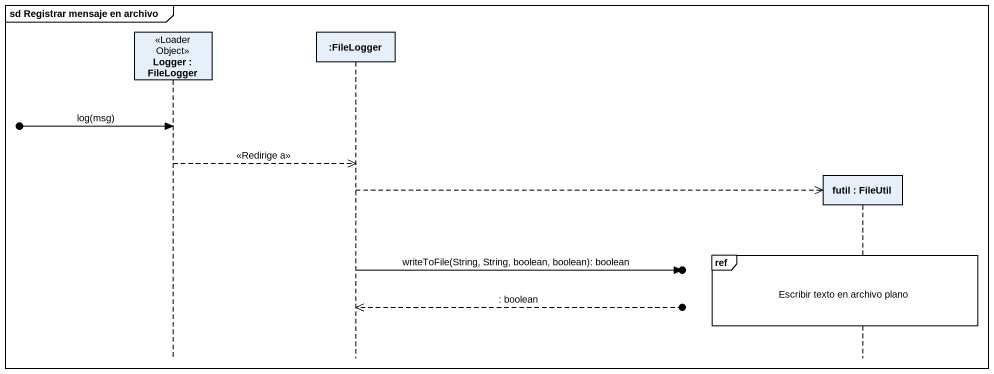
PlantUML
@startuml
mainframe sd Registrar mensaje en archivo
hide footbox
participant "Logger : FileLogger" as Logger <<Loader Object>>
participant ":FileLogger" as FileLogger
participant "futil : FileUtil" as futil

[o-> Logger : log(msg)
Logger -->> FileLogger : <<Redirige a>>
FileLogger -->> futil **
ref over futil : Escribir texto en archivo plano
FileLogger ->o] : writeToFile(String, String, boolean, boolean): boolean
FileLogger <<--o] : : boolean
@enduml
